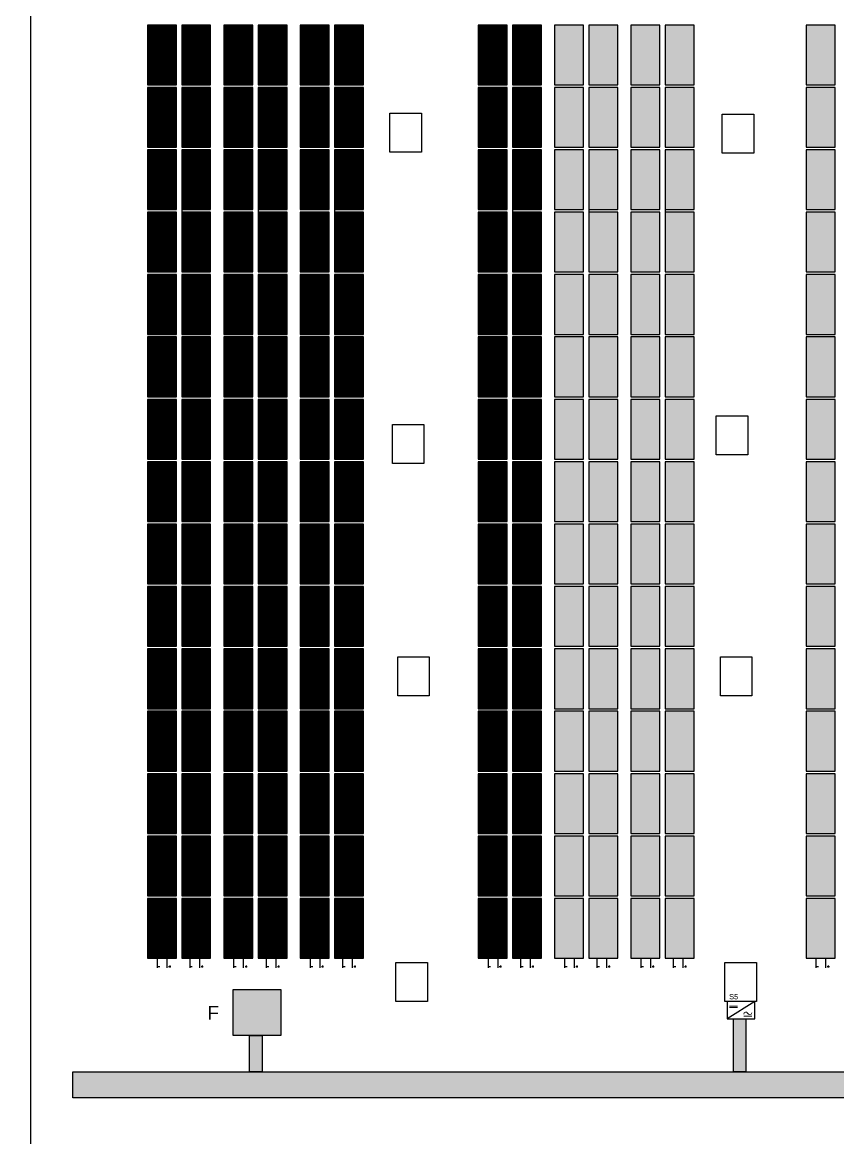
# Model space of a CAD drawing. Header units: inches. Extents: x 38 to 634, y 49 to 167.
# Drawn here: x 297.23 to 328.19, y 100 to 142.36 of the extents above; entities that cross this region are included whole.
import ezdxf

# ---------------------------------------------------------------- set-up
doc = ezdxf.new("R2010")
doc.units = ezdxf.units.IN
doc.header["$MEASUREMENT"] = 0
doc.layers.add('PDF2_Geometry', color=7, linetype='Continuous', true_color=0x2676ba)
doc.styles.get("Standard").update_dxf_attribs({"font": 'arial.ttf'})

msp = doc.modelspace()

# ---------------------------------------------------------------- hatches: boundary and pattern name
at = {"true_color": 0xf26722}
h = msp.add_hatch(dxfattribs=at)
h.set_pattern_fill('GRATE', color=30)
h.paths.add_polyline_path([(303.078, 142.261), (301.978, 142.261), (301.978, 139.991), (303.078, 139.991)])
h.paths.add_polyline_path([(303.078, 139.891), (301.978, 139.891), (301.978, 137.621), (303.078, 137.621)])
h.paths.add_polyline_path([(303.078, 137.521), (301.978, 137.521), (301.978, 135.251), (303.078, 135.251)])
h.paths.add_polyline_path([(303.078, 135.151), (301.978, 135.151), (301.978, 132.881), (303.078, 132.881)])
h.paths.add_polyline_path([(303.078, 132.781), (301.978, 132.781), (301.978, 130.511), (303.078, 130.511)])
h.paths.add_polyline_path([(303.078, 130.411), (301.978, 130.411), (301.978, 128.141), (303.078, 128.141)])
h.paths.add_polyline_path([(303.078, 128.041), (301.978, 128.041), (301.978, 125.771), (303.078, 125.771)])
h.paths.add_polyline_path([(303.078, 125.671), (301.978, 125.671), (301.978, 123.401), (303.078, 123.401)])
h.paths.add_polyline_path([(303.078, 123.301), (301.978, 123.301), (301.978, 121.031), (303.078, 121.031)])
h.paths.add_polyline_path([(303.078, 120.931), (301.978, 120.931), (301.978, 118.661), (303.078, 118.661)])
h.paths.add_polyline_path([(303.078, 118.561), (301.978, 118.561), (301.978, 116.291), (303.078, 116.291)])
h.paths.add_polyline_path([(303.078, 116.191), (301.978, 116.191), (301.978, 113.921), (303.078, 113.921)])
h.paths.add_polyline_path([(303.078, 113.821), (301.978, 113.821), (301.978, 111.551), (303.078, 111.551)])
h.paths.add_polyline_path([(303.078, 111.451), (301.978, 111.451), (301.978, 109.181), (303.078, 109.181)])
h.paths.add_polyline_path([(303.078, 109.081), (301.978, 109.081), (301.978, 106.811), (303.078, 106.811)])
at = {"true_color": 0xa953a0}
h = msp.add_hatch(dxfattribs=at)
h.set_pattern_fill('GRATE', color=215)
h.paths.add_polyline_path([(304.378, 142.261), (303.278, 142.261), (303.278, 139.991), (304.378, 139.991)])
h.paths.add_polyline_path([(304.378, 139.891), (303.278, 139.891), (303.278, 137.621), (304.378, 137.621)])
h.paths.add_polyline_path([(304.378, 137.521), (303.278, 137.521), (303.278, 135.251), (304.378, 135.251)])
h.paths.add_polyline_path([(304.378, 135.151), (303.278, 135.151), (303.278, 132.881), (304.378, 132.881)])
h.paths.add_polyline_path([(304.378, 132.781), (303.278, 132.781), (303.278, 130.511), (304.378, 130.511)])
h.paths.add_polyline_path([(304.378, 130.411), (303.278, 130.411), (303.278, 128.141), (304.378, 128.141)])
h.paths.add_polyline_path([(304.378, 128.041), (303.278, 128.041), (303.278, 125.771), (304.378, 125.771)])
h.paths.add_polyline_path([(304.378, 125.671), (303.278, 125.671), (303.278, 123.401), (304.378, 123.401)])
h.paths.add_polyline_path([(304.378, 123.301), (303.278, 123.301), (303.278, 121.031), (304.378, 121.031)])
h.paths.add_polyline_path([(304.378, 120.931), (303.278, 120.931), (303.278, 118.661), (304.378, 118.661)])
h.paths.add_polyline_path([(304.378, 118.561), (303.278, 118.561), (303.278, 116.291), (304.378, 116.291)])
h.paths.add_polyline_path([(304.378, 116.191), (303.278, 116.191), (303.278, 113.921), (304.378, 113.921)])
h.paths.add_polyline_path([(304.378, 113.821), (303.278, 113.821), (303.278, 111.551), (304.378, 111.551)])
h.paths.add_polyline_path([(304.378, 111.451), (303.278, 111.451), (303.278, 109.181), (304.378, 109.181)])
h.paths.add_polyline_path([(304.378, 109.081), (303.278, 109.081), (303.278, 106.811), (304.378, 106.811)])
at = {"true_color": 0x000000}
h = msp.add_hatch(dxfattribs=at)
h.set_pattern_fill('GRATE', color=18)
h.paths.add_polyline_path([(305.978, 142.261), (304.878, 142.261), (304.878, 139.991), (305.978, 139.991)])
h.paths.add_polyline_path([(305.978, 139.891), (304.878, 139.891), (304.878, 137.621), (305.978, 137.621)])
h.paths.add_polyline_path([(305.978, 137.521), (304.878, 137.521), (304.878, 135.251), (305.978, 135.251)])
h.paths.add_polyline_path([(305.978, 135.151), (304.878, 135.151), (304.878, 132.881), (305.978, 132.881)])
h.paths.add_polyline_path([(305.978, 132.781), (304.878, 132.781), (304.878, 130.511), (305.978, 130.511)])
h.paths.add_polyline_path([(305.978, 130.411), (304.878, 130.411), (304.878, 128.141), (305.978, 128.141)])
h.paths.add_polyline_path([(305.978, 128.041), (304.878, 128.041), (304.878, 125.771), (305.978, 125.771)])
h.paths.add_polyline_path([(305.978, 125.671), (304.878, 125.671), (304.878, 123.401), (305.978, 123.401)])
h.paths.add_polyline_path([(305.978, 123.301), (304.878, 123.301), (304.878, 121.031), (305.978, 121.031)])
h.paths.add_polyline_path([(305.978, 120.931), (304.878, 120.931), (304.878, 118.661), (305.978, 118.661)])
h.paths.add_polyline_path([(305.978, 118.561), (304.878, 118.561), (304.878, 116.291), (305.978, 116.291)])
h.paths.add_polyline_path([(305.978, 116.191), (304.878, 116.191), (304.878, 113.921), (305.978, 113.921)])
h.paths.add_polyline_path([(305.978, 113.821), (304.878, 113.821), (304.878, 111.551), (305.978, 111.551)])
h.paths.add_polyline_path([(305.978, 111.451), (304.878, 111.451), (304.878, 109.181), (305.978, 109.181)])
h.paths.add_polyline_path([(305.978, 109.081), (304.878, 109.081), (304.878, 106.811), (305.978, 106.811)])
at = {"true_color": 0xffffff}
h = msp.add_hatch(dxfattribs=at)
h.set_pattern_fill('GRATE')
h.paths.add_polyline_path([(307.278, 142.261), (306.178, 142.261), (306.178, 139.991), (307.278, 139.991)])
h.paths.add_polyline_path([(307.278, 139.891), (306.178, 139.891), (306.178, 137.621), (307.278, 137.621)])
h.paths.add_polyline_path([(307.278, 137.521), (306.178, 137.521), (306.178, 135.251), (307.278, 135.251)])
h.paths.add_polyline_path([(307.278, 135.151), (306.178, 135.151), (306.178, 132.881), (307.278, 132.881)])
h.paths.add_polyline_path([(307.278, 132.781), (306.178, 132.781), (306.178, 130.511), (307.278, 130.511)])
h.paths.add_polyline_path([(307.278, 130.411), (306.178, 130.411), (306.178, 128.141), (307.278, 128.141)])
h.paths.add_polyline_path([(307.278, 128.041), (306.178, 128.041), (306.178, 125.771), (307.278, 125.771)])
h.paths.add_polyline_path([(307.278, 125.671), (306.178, 125.671), (306.178, 123.401), (307.278, 123.401)])
h.paths.add_polyline_path([(307.278, 123.301), (306.178, 123.301), (306.178, 121.031), (307.278, 121.031)])
h.paths.add_polyline_path([(307.278, 120.931), (306.178, 120.931), (306.178, 118.661), (307.278, 118.661)])
h.paths.add_polyline_path([(307.278, 118.561), (306.178, 118.561), (306.178, 116.291), (307.278, 116.291)])
h.paths.add_polyline_path([(307.278, 116.191), (306.178, 116.191), (306.178, 113.921), (307.278, 113.921)])
h.paths.add_polyline_path([(307.278, 113.821), (306.178, 113.821), (306.178, 111.551), (307.278, 111.551)])
h.paths.add_polyline_path([(307.278, 111.451), (306.178, 111.451), (306.178, 109.181), (307.278, 109.181)])
h.paths.add_polyline_path([(307.278, 109.081), (306.178, 109.081), (306.178, 106.811), (307.278, 106.811)])
at = {"true_color": 0xcecce6}
h = msp.add_hatch(dxfattribs=at)
h.set_pattern_fill('GRATE', color=254)
h.paths.add_polyline_path([(308.878, 142.261), (307.778, 142.261), (307.778, 139.991), (308.878, 139.991)])
h.paths.add_polyline_path([(308.878, 139.891), (307.778, 139.891), (307.778, 137.621), (308.878, 137.621)])
h.paths.add_polyline_path([(308.878, 137.521), (307.778, 137.521), (307.778, 135.251), (308.878, 135.251)])
h.paths.add_polyline_path([(308.878, 135.151), (307.778, 135.151), (307.778, 132.881), (308.878, 132.881)])
h.paths.add_polyline_path([(308.878, 132.781), (307.778, 132.781), (307.778, 130.511), (308.878, 130.511)])
h.paths.add_polyline_path([(308.878, 130.411), (307.778, 130.411), (307.778, 128.141), (308.878, 128.141)])
h.paths.add_polyline_path([(308.878, 128.041), (307.778, 128.041), (307.778, 125.771), (308.878, 125.771)])
h.paths.add_polyline_path([(308.878, 125.671), (307.778, 125.671), (307.778, 123.401), (308.878, 123.401)])
h.paths.add_polyline_path([(308.878, 123.301), (307.778, 123.301), (307.778, 121.031), (308.878, 121.031)])
h.paths.add_polyline_path([(308.878, 120.931), (307.778, 120.931), (307.778, 118.661), (308.878, 118.661)])
h.paths.add_polyline_path([(308.878, 118.561), (307.778, 118.561), (307.778, 116.291), (308.878, 116.291)])
h.paths.add_polyline_path([(308.878, 116.191), (307.778, 116.191), (307.778, 113.921), (308.878, 113.921)])
h.paths.add_polyline_path([(308.878, 113.821), (307.778, 113.821), (307.778, 111.551), (308.878, 111.551)])
h.paths.add_polyline_path([(308.878, 111.451), (307.778, 111.451), (307.778, 109.181), (308.878, 109.181)])
h.paths.add_polyline_path([(308.878, 109.081), (307.778, 109.081), (307.778, 106.811), (308.878, 106.811)])
at = {"true_color": 0x312852}
h = msp.add_hatch(dxfattribs=at)
h.set_pattern_fill('GRATE', color=189)
h.paths.add_polyline_path([(310.178, 142.261), (309.078, 142.261), (309.078, 139.991), (310.178, 139.991)])
h.paths.add_polyline_path([(310.178, 139.891), (309.078, 139.891), (309.078, 137.621), (310.178, 137.621)])
h.paths.add_polyline_path([(310.178, 137.521), (309.078, 137.521), (309.078, 135.251), (310.178, 135.251)])
h.paths.add_polyline_path([(310.178, 135.151), (309.078, 135.151), (309.078, 132.881), (310.178, 132.881)])
h.paths.add_polyline_path([(310.178, 132.781), (309.078, 132.781), (309.078, 130.511), (310.178, 130.511)])
h.paths.add_polyline_path([(310.178, 130.411), (309.078, 130.411), (309.078, 128.141), (310.178, 128.141)])
h.paths.add_polyline_path([(310.178, 128.041), (309.078, 128.041), (309.078, 125.771), (310.178, 125.771)])
h.paths.add_polyline_path([(310.178, 125.671), (309.078, 125.671), (309.078, 123.401), (310.178, 123.401)])
h.paths.add_polyline_path([(310.178, 123.301), (309.078, 123.301), (309.078, 121.031), (310.178, 121.031)])
h.paths.add_polyline_path([(310.178, 120.931), (309.078, 120.931), (309.078, 118.661), (310.178, 118.661)])
h.paths.add_polyline_path([(310.178, 118.561), (309.078, 118.561), (309.078, 116.291), (310.178, 116.291)])
h.paths.add_polyline_path([(310.178, 116.191), (309.078, 116.191), (309.078, 113.921), (310.178, 113.921)])
h.paths.add_polyline_path([(310.178, 113.821), (309.078, 113.821), (309.078, 111.551), (310.178, 111.551)])
h.paths.add_polyline_path([(310.178, 111.451), (309.078, 111.451), (309.078, 109.181), (310.178, 109.181)])
h.paths.add_polyline_path([(310.178, 109.081), (309.078, 109.081), (309.078, 106.811), (310.178, 106.811)])
h = msp.add_hatch()
h.set_pattern_fill('GRATE', color=1)
h.paths.add_polyline_path([(315.636, 142.261), (314.536, 142.261), (314.536, 139.991), (315.636, 139.991)])
h.paths.add_polyline_path([(315.636, 139.891), (314.536, 139.891), (314.536, 137.621), (315.636, 137.621)])
h.paths.add_polyline_path([(315.636, 137.521), (314.536, 137.521), (314.536, 135.251), (315.636, 135.251)])
h.paths.add_polyline_path([(315.636, 135.151), (314.536, 135.151), (314.536, 132.881), (315.636, 132.881)])
h.paths.add_polyline_path([(315.636, 132.781), (314.536, 132.781), (314.536, 130.511), (315.636, 130.511)])
h.paths.add_polyline_path([(315.636, 130.411), (314.536, 130.411), (314.536, 128.141), (315.636, 128.141)])
h.paths.add_polyline_path([(315.636, 128.041), (314.536, 128.041), (314.536, 125.771), (315.636, 125.771)])
h.paths.add_polyline_path([(315.636, 125.671), (314.536, 125.671), (314.536, 123.401), (315.636, 123.401)])
h.paths.add_polyline_path([(315.636, 123.301), (314.536, 123.301), (314.536, 121.031), (315.636, 121.031)])
h.paths.add_polyline_path([(315.636, 120.931), (314.536, 120.931), (314.536, 118.661), (315.636, 118.661)])
h.paths.add_polyline_path([(315.636, 118.561), (314.536, 118.561), (314.536, 116.291), (315.636, 116.291)])
h.paths.add_polyline_path([(315.636, 116.191), (314.536, 116.191), (314.536, 113.921), (315.636, 113.921)])
h.paths.add_polyline_path([(315.636, 113.821), (314.536, 113.821), (314.536, 111.551), (315.636, 111.551)])
h.paths.add_polyline_path([(315.636, 111.451), (314.536, 111.451), (314.536, 109.181), (315.636, 109.181)])
h.paths.add_polyline_path([(315.636, 109.081), (314.536, 109.081), (314.536, 106.811), (315.636, 106.811)])
h = msp.add_hatch()
h.set_pattern_fill('GRATE', color=2)
h.paths.add_polyline_path([(316.936, 142.261), (315.836, 142.261), (315.836, 139.991), (316.936, 139.991)])
h.paths.add_polyline_path([(316.936, 139.891), (315.836, 139.891), (315.836, 137.621), (316.936, 137.621)])
h.paths.add_polyline_path([(316.936, 137.521), (315.836, 137.521), (315.836, 135.251), (316.936, 135.251)])
h.paths.add_polyline_path([(316.936, 135.151), (315.836, 135.151), (315.836, 132.881), (316.936, 132.881)])
h.paths.add_polyline_path([(316.936, 132.781), (315.836, 132.781), (315.836, 130.511), (316.936, 130.511)])
h.paths.add_polyline_path([(316.936, 130.411), (315.836, 130.411), (315.836, 128.141), (316.936, 128.141)])
h.paths.add_polyline_path([(316.936, 128.041), (315.836, 128.041), (315.836, 125.771), (316.936, 125.771)])
h.paths.add_polyline_path([(316.936, 125.671), (315.836, 125.671), (315.836, 123.401), (316.936, 123.401)])
h.paths.add_polyline_path([(316.936, 123.301), (315.836, 123.301), (315.836, 121.031), (316.936, 121.031)])
h.paths.add_polyline_path([(316.936, 120.931), (315.836, 120.931), (315.836, 118.661), (316.936, 118.661)])
h.paths.add_polyline_path([(316.936, 118.561), (315.836, 118.561), (315.836, 116.291), (316.936, 116.291)])
h.paths.add_polyline_path([(316.936, 116.191), (315.836, 116.191), (315.836, 113.921), (316.936, 113.921)])
h.paths.add_polyline_path([(316.936, 113.821), (315.836, 113.821), (315.836, 111.551), (316.936, 111.551)])
h.paths.add_polyline_path([(316.936, 111.451), (315.836, 111.451), (315.836, 109.181), (316.936, 109.181)])
h.paths.add_polyline_path([(316.936, 109.081), (315.836, 109.081), (315.836, 106.811), (316.936, 106.811)])
at = {"true_color": 0x22346e}
h = msp.add_hatch(dxfattribs=at)
h.set_pattern_fill('TRANS', color=159)
h.paths.add_polyline_path([(318.536, 142.261), (317.436, 142.261), (317.436, 139.991), (318.536, 139.991)])
h.paths.add_polyline_path([(318.536, 139.891), (317.436, 139.891), (317.436, 137.621), (318.536, 137.621)])
h.paths.add_polyline_path([(318.536, 137.521), (317.436, 137.521), (317.436, 135.251), (318.536, 135.251)])
h.paths.add_polyline_path([(318.536, 135.151), (317.436, 135.151), (317.436, 132.881), (318.536, 132.881)])
h.paths.add_polyline_path([(318.536, 132.781), (317.436, 132.781), (317.436, 130.511), (318.536, 130.511)])
h.paths.add_polyline_path([(318.536, 130.411), (317.436, 130.411), (317.436, 128.141), (318.536, 128.141)])
h.paths.add_polyline_path([(318.536, 128.041), (317.436, 128.041), (317.436, 125.771), (318.536, 125.771)])
h.paths.add_polyline_path([(318.536, 125.671), (317.436, 125.671), (317.436, 123.401), (318.536, 123.401)])
h.paths.add_polyline_path([(318.536, 123.301), (317.436, 123.301), (317.436, 121.031), (318.536, 121.031)])
h.paths.add_polyline_path([(318.536, 120.931), (317.436, 120.931), (317.436, 118.661), (318.536, 118.661)])
h.paths.add_polyline_path([(318.536, 118.561), (317.436, 118.561), (317.436, 116.291), (318.536, 116.291)])
h.paths.add_polyline_path([(318.536, 116.191), (317.436, 116.191), (317.436, 113.921), (318.536, 113.921)])
h.paths.add_polyline_path([(318.536, 113.821), (317.436, 113.821), (317.436, 111.551), (318.536, 111.551)])
h.paths.add_polyline_path([(318.536, 111.451), (317.436, 111.451), (317.436, 109.181), (318.536, 109.181)])
h.paths.add_polyline_path([(318.536, 109.081), (317.436, 109.081), (317.436, 106.811), (318.536, 106.811)])
h = msp.add_hatch()
h.set_pattern_fill('TRANS', color=4)
h.paths.add_polyline_path([(319.836, 142.261), (318.736, 142.261), (318.736, 139.991), (319.836, 139.991)])
h.paths.add_polyline_path([(319.836, 139.891), (318.736, 139.891), (318.736, 137.621), (319.836, 137.621)])
h.paths.add_polyline_path([(319.836, 137.521), (318.736, 137.521), (318.736, 135.251), (319.836, 135.251)])
h.paths.add_polyline_path([(319.836, 135.151), (318.736, 135.151), (318.736, 132.881), (319.836, 132.881)])
h.paths.add_polyline_path([(319.836, 132.781), (318.736, 132.781), (318.736, 130.511), (319.836, 130.511)])
h.paths.add_polyline_path([(319.836, 130.411), (318.736, 130.411), (318.736, 128.141), (319.836, 128.141)])
h.paths.add_polyline_path([(319.836, 128.041), (318.736, 128.041), (318.736, 125.771), (319.836, 125.771)])
h.paths.add_polyline_path([(319.836, 125.671), (318.736, 125.671), (318.736, 123.401), (319.836, 123.401)])
h.paths.add_polyline_path([(319.836, 123.301), (318.736, 123.301), (318.736, 121.031), (319.836, 121.031)])
h.paths.add_polyline_path([(319.836, 120.931), (318.736, 120.931), (318.736, 118.661), (319.836, 118.661)])
h.paths.add_polyline_path([(319.836, 118.561), (318.736, 118.561), (318.736, 116.291), (319.836, 116.291)])
h.paths.add_polyline_path([(319.836, 116.191), (318.736, 116.191), (318.736, 113.921), (319.836, 113.921)])
h.paths.add_polyline_path([(319.836, 113.821), (318.736, 113.821), (318.736, 111.551), (319.836, 111.551)])
h.paths.add_polyline_path([(319.836, 111.451), (318.736, 111.451), (318.736, 109.181), (319.836, 109.181)])
h.paths.add_polyline_path([(319.836, 109.081), (318.736, 109.081), (318.736, 106.811), (319.836, 106.811)])
at = {"true_color": 0x727430}
h = msp.add_hatch(dxfattribs=at)
h.set_pattern_fill('TRANS', color=67)
h.paths.add_polyline_path([(321.436, 142.261), (320.336, 142.261), (320.336, 139.991), (321.436, 139.991)])
h.paths.add_polyline_path([(321.436, 139.891), (320.336, 139.891), (320.336, 137.621), (321.436, 137.621)])
h.paths.add_polyline_path([(321.436, 137.521), (320.336, 137.521), (320.336, 135.251), (321.436, 135.251)])
h.paths.add_polyline_path([(321.436, 135.151), (320.336, 135.151), (320.336, 132.881), (321.436, 132.881)])
h.paths.add_polyline_path([(321.436, 132.781), (320.336, 132.781), (320.336, 130.511), (321.436, 130.511)])
h.paths.add_polyline_path([(321.436, 130.411), (320.336, 130.411), (320.336, 128.141), (321.436, 128.141)])
h.paths.add_polyline_path([(321.436, 128.041), (320.336, 128.041), (320.336, 125.771), (321.436, 125.771)])
h.paths.add_polyline_path([(321.436, 125.671), (320.336, 125.671), (320.336, 123.401), (321.436, 123.401)])
h.paths.add_polyline_path([(321.436, 123.301), (320.336, 123.301), (320.336, 121.031), (321.436, 121.031)])
h.paths.add_polyline_path([(321.436, 120.931), (320.336, 120.931), (320.336, 118.661), (321.436, 118.661)])
h.paths.add_polyline_path([(321.436, 118.561), (320.336, 118.561), (320.336, 116.291), (321.436, 116.291)])
h.paths.add_polyline_path([(321.436, 116.191), (320.336, 116.191), (320.336, 113.921), (321.436, 113.921)])
h.paths.add_polyline_path([(321.436, 113.821), (320.336, 113.821), (320.336, 111.551), (321.436, 111.551)])
h.paths.add_polyline_path([(321.436, 111.451), (320.336, 111.451), (320.336, 109.181), (321.436, 109.181)])
h.paths.add_polyline_path([(321.436, 109.081), (320.336, 109.081), (320.336, 106.811), (321.436, 106.811)])
at = {"true_color": 0xedee99}
h = msp.add_hatch(dxfattribs=at)
h.set_pattern_fill('TRANS', color=61)
h.paths.add_polyline_path([(322.736, 142.261), (321.636, 142.261), (321.636, 139.991), (322.736, 139.991)])
h.paths.add_polyline_path([(322.736, 139.891), (321.636, 139.891), (321.636, 137.621), (322.736, 137.621)])
h.paths.add_polyline_path([(322.736, 137.521), (321.636, 137.521), (321.636, 135.251), (322.736, 135.251)])
h.paths.add_polyline_path([(322.736, 135.151), (321.636, 135.151), (321.636, 132.881), (322.736, 132.881)])
h.paths.add_polyline_path([(322.736, 132.781), (321.636, 132.781), (321.636, 130.511), (322.736, 130.511)])
h.paths.add_polyline_path([(322.736, 130.411), (321.636, 130.411), (321.636, 128.141), (322.736, 128.141)])
h.paths.add_polyline_path([(322.736, 128.041), (321.636, 128.041), (321.636, 125.771), (322.736, 125.771)])
h.paths.add_polyline_path([(322.736, 125.671), (321.636, 125.671), (321.636, 123.401), (322.736, 123.401)])
h.paths.add_polyline_path([(322.736, 123.301), (321.636, 123.301), (321.636, 121.031), (322.736, 121.031)])
h.paths.add_polyline_path([(322.736, 120.931), (321.636, 120.931), (321.636, 118.661), (322.736, 118.661)])
h.paths.add_polyline_path([(322.736, 118.561), (321.636, 118.561), (321.636, 116.291), (322.736, 116.291)])
h.paths.add_polyline_path([(322.736, 116.191), (321.636, 116.191), (321.636, 113.921), (322.736, 113.921)])
h.paths.add_polyline_path([(322.736, 113.821), (321.636, 113.821), (321.636, 111.551), (322.736, 111.551)])
h.paths.add_polyline_path([(322.736, 111.451), (321.636, 111.451), (321.636, 109.181), (322.736, 109.181)])
h.paths.add_polyline_path([(322.736, 109.081), (321.636, 109.081), (321.636, 106.811), (322.736, 106.811)])
at = {"true_color": 0x6b80a2}
h = msp.add_hatch(dxfattribs=at)
h.set_pattern_fill('TRANS', color=145)
h.paths.add_polyline_path([(328.087, 142.261), (326.987, 142.261), (326.987, 139.991), (328.087, 139.991)])
h.paths.add_polyline_path([(328.087, 139.891), (326.987, 139.891), (326.987, 137.621), (328.087, 137.621)])
h.paths.add_polyline_path([(328.087, 137.521), (326.987, 137.521), (326.987, 135.251), (328.087, 135.251)])
h.paths.add_polyline_path([(328.087, 135.151), (326.987, 135.151), (326.987, 132.881), (328.087, 132.881)])
h.paths.add_polyline_path([(328.087, 132.781), (326.987, 132.781), (326.987, 130.511), (328.087, 130.511)])
h.paths.add_polyline_path([(328.087, 130.411), (326.987, 130.411), (326.987, 128.141), (328.087, 128.141)])
h.paths.add_polyline_path([(328.087, 128.041), (326.987, 128.041), (326.987, 125.771), (328.087, 125.771)])
h.paths.add_polyline_path([(328.087, 125.671), (326.987, 125.671), (326.987, 123.401), (328.087, 123.401)])
h.paths.add_polyline_path([(328.087, 123.301), (326.987, 123.301), (326.987, 121.031), (328.087, 121.031)])
h.paths.add_polyline_path([(328.087, 120.931), (326.987, 120.931), (326.987, 118.661), (328.087, 118.661)])
h.paths.add_polyline_path([(328.087, 118.561), (326.987, 118.561), (326.987, 116.291), (328.087, 116.291)])
h.paths.add_polyline_path([(328.087, 116.191), (326.987, 116.191), (326.987, 113.921), (328.087, 113.921)])
h.paths.add_polyline_path([(328.087, 113.821), (326.987, 113.821), (326.987, 111.551), (328.087, 111.551)])
h.paths.add_polyline_path([(328.087, 111.451), (326.987, 111.451), (326.987, 109.181), (328.087, 109.181)])
h.paths.add_polyline_path([(328.087, 109.081), (326.987, 109.081), (326.987, 106.811), (328.087, 106.811)])
h = msp.add_hatch(color=1)
h.dxf.hatch_style = 1
h.paths.add_polyline_path([(307.043, 103.874), (307.043, 105.621), (305.232, 105.621), (305.232, 103.874)])
h = msp.add_hatch(color=8)
h.dxf.hatch_style = 1
h.paths.add_polyline_path([(324.705, 104.511), (324.225, 104.511), (324.225, 102.499), (324.705, 102.499)])
h = msp.add_hatch(color=8)
h.dxf.hatch_style = 1
h.paths.add_polyline_path([(306.333, 103.874), (305.853, 103.874), (305.853, 102.499), (306.333, 102.499)])
h = msp.add_hatch(color=8)
h.dxf.hatch_style = 1
h.paths.add_polyline_path([(296.536, 102.393), (261.122, 102.333), (261.122, 101.342), (296.536, 101.402)])
h.paths.add_polyline_path([(445.535, 102.499), (299.139, 102.499), (299.139, 101.508), (445.535, 101.508)])

# ---------------------------------------------------------------- linework, layer by layer
for p, q in [((297.536, 154.62), (297.536, 49.896)), ((311.178, 138.915), (312.378, 138.915)), ((311.178, 137.434), (311.178, 138.915)), ((312.378, 138.915), (312.378, 138.634)), ((312.378, 138.634), (312.378, 138.634)), ((312.378, 138.634), (312.378, 137.434)), ((323.806, 138.874), (325.006, 138.874)), ((323.806, 137.394), (323.806, 138.874)), ((325.006, 138.874), (325.006, 138.594)), ((325.006, 138.594), (325.006, 138.594)), ((325.006, 138.594), (325.006, 137.394)), ((312.378, 137.434), (311.178, 137.434)), ((325.006, 137.394), (323.806, 137.394)), ((303.278, 135.251), (303.278, 135.151)), ((306.178, 135.251), (306.178, 135.151)), ((309.078, 135.251), (309.078, 135.151)), ((315.836, 135.251), (315.836, 135.151)), ((318.736, 135.251), (318.736, 135.151)), ((321.636, 135.251), (321.636, 135.151)), ((297.536, 128.543), (297.536, 128.263)), ((297.536, 128.263), (297.536, 128.263)), ((297.536, 128.263), (297.536, 127.063)), ((323.574, 127.42), (324.774, 127.42)), ((323.574, 125.94), (323.574, 127.42)), ((324.774, 127.42), (324.774, 127.14)), ((324.774, 127.14), (324.774, 127.14)), ((324.774, 127.14), (324.774, 125.94)), ((311.278, 127.087), (312.478, 127.087)), ((311.278, 125.607), (311.278, 127.087)), ((312.478, 127.087), (312.478, 126.807)), ((312.478, 126.807), (312.478, 126.807)), ((312.478, 126.807), (312.478, 125.607)), ((324.774, 125.94), (323.574, 125.94)), ((312.478, 125.607), (311.278, 125.607)), ((311.479, 118.264), (312.679, 118.264)), ((311.479, 116.784), (311.479, 118.264)), ((312.679, 118.264), (312.679, 117.984)), ((323.732, 118.264), (324.932, 118.264)), ((323.732, 116.784), (323.732, 118.264)), ((324.932, 118.264), (324.932, 117.984)), ((312.679, 117.984), (312.679, 117.984)), ((312.679, 117.984), (312.679, 116.784)), ((324.932, 117.984), (324.932, 117.984)), ((324.932, 117.984), (324.932, 116.784)), ((312.679, 116.784), (311.479, 116.784)), ((324.932, 116.784), (323.732, 116.784)), ((302.372, 106.502), (302.452, 106.502)), ((302.782, 106.502), (302.862, 106.502)), ((302.822, 106.542), (302.822, 106.462)), ((303.602, 106.502), (303.681, 106.502)), ((304.012, 106.502), (304.091, 106.502)), ((304.051, 106.542), (304.051, 106.462)), ((305.272, 106.502), (305.352, 106.502)), ((305.682, 106.502), (305.762, 106.502)), ((305.722, 106.542), (305.722, 106.462)), ((306.502, 106.502), (306.581, 106.502)), ((306.912, 106.502), (306.991, 106.502)), ((306.951, 106.542), (306.951, 106.462)), ((308.172, 106.502), (308.252, 106.502)), ((308.582, 106.502), (308.662, 106.502)), ((308.622, 106.542), (308.622, 106.462)), ((309.402, 106.502), (309.481, 106.502)), ((309.812, 106.502), (309.891, 106.502)), ((309.851, 106.542), (309.851, 106.462)), ((311.414, 106.651), (312.614, 106.651)), ((311.414, 105.171), (311.414, 106.651)), ((312.614, 106.651), (312.614, 106.371)), ((312.614, 106.371), (312.614, 106.371)), ((312.614, 106.371), (312.614, 105.171)), ((314.929, 106.502), (315.009, 106.502)), ((315.339, 106.502), (315.419, 106.502)), ((315.379, 106.542), (315.379, 106.462)), ((316.159, 106.502), (316.239, 106.502)), ((316.569, 106.502), (316.649, 106.502)), ((316.609, 106.542), (316.609, 106.462)), ((317.829, 106.502), (317.909, 106.502)), ((318.239, 106.502), (318.319, 106.502)), ((318.279, 106.542), (318.279, 106.462)), ((319.059, 106.502), (319.139, 106.502)), ((319.469, 106.502), (319.549, 106.502)), ((319.509, 106.542), (319.509, 106.462)), ((320.729, 106.502), (320.809, 106.502)), ((321.139, 106.502), (321.219, 106.502)), ((321.179, 106.542), (321.179, 106.462)), ((321.959, 106.502), (322.039, 106.502)), ((322.369, 106.502), (322.449, 106.502)), ((322.409, 106.542), (322.409, 106.462)), ((323.903, 106.651), (325.103, 106.651)), ((323.903, 105.171), (323.903, 106.651)), ((325.103, 106.651), (325.103, 106.371)), ((325.103, 106.371), (325.103, 106.371)), ((325.103, 106.371), (325.103, 105.171)), ((327.38, 106.502), (327.46, 106.502)), ((327.79, 106.502), (327.87, 106.502)), ((327.83, 106.542), (327.83, 106.462)), ((312.614, 105.171), (311.414, 105.171)), ((325.103, 105.171), (323.903, 105.171)), ((325.037, 105.171), (323.987, 104.511))]:
    msp.add_line(p, q)
at = {"color": 1}
for p, q in [((302.364, 106.446), (302.364, 106.811)), ((303.594, 106.446), (303.594, 106.811)), ((305.264, 106.446), (305.264, 106.811)), ((306.494, 106.446), (306.494, 106.811)), ((308.164, 106.446), (308.164, 106.811)), ((309.394, 106.446), (309.394, 106.811)), ((314.922, 106.446), (314.922, 106.811)), ((316.151, 106.446), (316.151, 106.811)), ((317.822, 106.446), (317.822, 106.811)), ((319.051, 106.446), (319.051, 106.811)), ((320.722, 106.446), (320.722, 106.811)), ((321.951, 106.446), (321.951, 106.811)), ((327.373, 106.446), (327.373, 106.811))]:
    msp.add_line(p, q, dxfattribs=at)
at = {"color": 5}
for p, q in [((302.731, 106.446), (302.731, 106.811)), ((303.961, 106.446), (303.961, 106.811)), ((305.631, 106.446), (305.631, 106.811)), ((306.861, 106.446), (306.861, 106.811)), ((308.531, 106.446), (308.531, 106.811)), ((309.761, 106.446), (309.761, 106.811)), ((315.289, 106.446), (315.289, 106.811)), ((316.518, 106.446), (316.518, 106.811)), ((318.189, 106.446), (318.189, 106.811)), ((319.418, 106.446), (319.418, 106.811)), ((321.089, 106.446), (321.089, 106.811)), ((322.318, 106.446), (322.318, 106.811)), ((327.74, 106.446), (327.74, 106.811))]:
    msp.add_line(p, q, dxfattribs=at)
for points in [[(301.978, 139.991), (303.078, 139.991), (303.078, 142.261), (301.978, 142.261)], [(303.278, 139.991), (304.378, 139.991), (304.378, 142.261), (303.278, 142.261)], [(304.878, 139.991), (305.978, 139.991), (305.978, 142.261), (304.878, 142.261)], [(306.178, 139.991), (307.278, 139.991), (307.278, 142.261), (306.178, 142.261)], [(307.778, 139.991), (308.878, 139.991), (308.878, 142.261), (307.778, 142.261)], [(309.078, 139.991), (310.178, 139.991), (310.178, 142.261), (309.078, 142.261)], [(314.536, 139.991), (315.636, 139.991), (315.636, 142.261), (314.536, 142.261)], [(315.836, 139.991), (316.936, 139.991), (316.936, 142.261), (315.836, 142.261)], [(317.436, 139.991), (318.536, 139.991), (318.536, 142.261), (317.436, 142.261)], [(318.736, 139.991), (319.836, 139.991), (319.836, 142.261), (318.736, 142.261)], [(320.336, 139.991), (321.436, 139.991), (321.436, 142.261), (320.336, 142.261)], [(321.636, 139.991), (322.736, 139.991), (322.736, 142.261), (321.636, 142.261)], [(326.987, 139.991), (328.087, 139.991), (328.087, 142.261), (326.987, 142.261)], [(301.978, 137.621), (303.078, 137.621), (303.078, 139.891), (301.978, 139.891)], [(303.278, 137.621), (304.378, 137.621), (304.378, 139.891), (303.278, 139.891)], [(304.878, 137.621), (305.978, 137.621), (305.978, 139.891), (304.878, 139.891)], [(306.178, 137.621), (307.278, 137.621), (307.278, 139.891), (306.178, 139.891)], [(307.778, 137.621), (308.878, 137.621), (308.878, 139.891), (307.778, 139.891)], [(309.078, 137.621), (310.178, 137.621), (310.178, 139.891), (309.078, 139.891)], [(314.536, 137.621), (315.636, 137.621), (315.636, 139.891), (314.536, 139.891)], [(315.836, 137.621), (316.936, 137.621), (316.936, 139.891), (315.836, 139.891)], [(317.436, 137.621), (318.536, 137.621), (318.536, 139.891), (317.436, 139.891)], [(318.736, 137.621), (319.836, 137.621), (319.836, 139.891), (318.736, 139.891)], [(320.336, 137.621), (321.436, 137.621), (321.436, 139.891), (320.336, 139.891)], [(321.636, 137.621), (322.736, 137.621), (322.736, 139.891), (321.636, 139.891)], [(326.987, 137.621), (328.087, 137.621), (328.087, 139.891), (326.987, 139.891)], [(301.978, 135.251), (303.078, 135.251), (303.078, 137.521), (301.978, 137.521)], [(303.278, 135.251), (304.378, 135.251), (304.378, 137.521), (303.278, 137.521)], [(304.878, 135.251), (305.978, 135.251), (305.978, 137.521), (304.878, 137.521)], [(306.178, 135.251), (307.278, 135.251), (307.278, 137.521), (306.178, 137.521)], [(307.778, 135.251), (308.878, 135.251), (308.878, 137.521), (307.778, 137.521)], [(309.078, 135.251), (310.178, 135.251), (310.178, 137.521), (309.078, 137.521)], [(314.536, 135.251), (315.636, 135.251), (315.636, 137.521), (314.536, 137.521)], [(315.836, 135.251), (316.936, 135.251), (316.936, 137.521), (315.836, 137.521)], [(317.436, 135.251), (318.536, 135.251), (318.536, 137.521), (317.436, 137.521)], [(318.736, 135.251), (319.836, 135.251), (319.836, 137.521), (318.736, 137.521)], [(320.336, 135.251), (321.436, 135.251), (321.436, 137.521), (320.336, 137.521)], [(321.636, 135.251), (322.736, 135.251), (322.736, 137.521), (321.636, 137.521)], [(326.987, 135.251), (328.087, 135.251), (328.087, 137.521), (326.987, 137.521)], [(301.978, 132.881), (303.078, 132.881), (303.078, 135.151), (301.978, 135.151)], [(303.278, 132.881), (304.378, 132.881), (304.378, 135.151), (303.278, 135.151)], [(304.878, 132.881), (305.978, 132.881), (305.978, 135.151), (304.878, 135.151)], [(306.178, 132.881), (307.278, 132.881), (307.278, 135.151), (306.178, 135.151)], [(307.778, 132.881), (308.878, 132.881), (308.878, 135.151), (307.778, 135.151)], [(309.078, 132.881), (310.178, 132.881), (310.178, 135.151), (309.078, 135.151)], [(314.536, 132.881), (315.636, 132.881), (315.636, 135.151), (314.536, 135.151)], [(315.836, 132.881), (316.936, 132.881), (316.936, 135.151), (315.836, 135.151)], [(317.436, 132.881), (318.536, 132.881), (318.536, 135.151), (317.436, 135.151)], [(318.736, 132.881), (319.836, 132.881), (319.836, 135.151), (318.736, 135.151)], [(320.336, 132.881), (321.436, 132.881), (321.436, 135.151), (320.336, 135.151)], [(321.636, 132.881), (322.736, 132.881), (322.736, 135.151), (321.636, 135.151)], [(326.987, 132.881), (328.087, 132.881), (328.087, 135.151), (326.987, 135.151)], [(301.978, 130.511), (303.078, 130.511), (303.078, 132.781), (301.978, 132.781)], [(303.278, 130.511), (304.378, 130.511), (304.378, 132.781), (303.278, 132.781)], [(304.878, 130.511), (305.978, 130.511), (305.978, 132.781), (304.878, 132.781)], [(306.178, 130.511), (307.278, 130.511), (307.278, 132.781), (306.178, 132.781)], [(307.778, 130.511), (308.878, 130.511), (308.878, 132.781), (307.778, 132.781)], [(309.078, 130.511), (310.178, 130.511), (310.178, 132.781), (309.078, 132.781)], [(314.536, 130.511), (315.636, 130.511), (315.636, 132.781), (314.536, 132.781)], [(315.836, 130.511), (316.936, 130.511), (316.936, 132.781), (315.836, 132.781)], [(317.436, 130.511), (318.536, 130.511), (318.536, 132.781), (317.436, 132.781)], [(318.736, 130.511), (319.836, 130.511), (319.836, 132.781), (318.736, 132.781)], [(320.336, 130.511), (321.436, 130.511), (321.436, 132.781), (320.336, 132.781)], [(321.636, 130.511), (322.736, 130.511), (322.736, 132.781), (321.636, 132.781)], [(326.987, 130.511), (328.087, 130.511), (328.087, 132.781), (326.987, 132.781)], [(301.978, 128.141), (303.078, 128.141), (303.078, 130.411), (301.978, 130.411)], [(303.278, 128.141), (304.378, 128.141), (304.378, 130.411), (303.278, 130.411)], [(304.878, 128.141), (305.978, 128.141), (305.978, 130.411), (304.878, 130.411)], [(306.178, 128.141), (307.278, 128.141), (307.278, 130.411), (306.178, 130.411)], [(307.778, 128.141), (308.878, 128.141), (308.878, 130.411), (307.778, 130.411)], [(309.078, 128.141), (310.178, 128.141), (310.178, 130.411), (309.078, 130.411)], [(314.536, 128.141), (315.636, 128.141), (315.636, 130.411), (314.536, 130.411)], [(315.836, 128.141), (316.936, 128.141), (316.936, 130.411), (315.836, 130.411)], [(317.436, 128.141), (318.536, 128.141), (318.536, 130.411), (317.436, 130.411)], [(318.736, 128.141), (319.836, 128.141), (319.836, 130.411), (318.736, 130.411)], [(320.336, 128.141), (321.436, 128.141), (321.436, 130.411), (320.336, 130.411)], [(321.636, 128.141), (322.736, 128.141), (322.736, 130.411), (321.636, 130.411)], [(326.987, 128.141), (328.087, 128.141), (328.087, 130.411), (326.987, 130.411)], [(301.978, 125.771), (303.078, 125.771), (303.078, 128.041), (301.978, 128.041)], [(303.278, 125.771), (304.378, 125.771), (304.378, 128.041), (303.278, 128.041)], [(304.878, 125.771), (305.978, 125.771), (305.978, 128.041), (304.878, 128.041)], [(306.178, 125.771), (307.278, 125.771), (307.278, 128.041), (306.178, 128.041)], [(307.778, 125.771), (308.878, 125.771), (308.878, 128.041), (307.778, 128.041)], [(309.078, 125.771), (310.178, 125.771), (310.178, 128.041), (309.078, 128.041)], [(314.536, 125.771), (315.636, 125.771), (315.636, 128.041), (314.536, 128.041)], [(315.836, 125.771), (316.936, 125.771), (316.936, 128.041), (315.836, 128.041)], [(317.436, 125.771), (318.536, 125.771), (318.536, 128.041), (317.436, 128.041)], [(318.736, 125.771), (319.836, 125.771), (319.836, 128.041), (318.736, 128.041)], [(320.336, 125.771), (321.436, 125.771), (321.436, 128.041), (320.336, 128.041)], [(321.636, 125.771), (322.736, 125.771), (322.736, 128.041), (321.636, 128.041)], [(326.987, 125.771), (328.087, 125.771), (328.087, 128.041), (326.987, 128.041)], [(301.978, 123.401), (303.078, 123.401), (303.078, 125.671), (301.978, 125.671)], [(303.278, 123.401), (304.378, 123.401), (304.378, 125.671), (303.278, 125.671)], [(304.878, 123.401), (305.978, 123.401), (305.978, 125.671), (304.878, 125.671)], [(306.178, 123.401), (307.278, 123.401), (307.278, 125.671), (306.178, 125.671)], [(307.778, 123.401), (308.878, 123.401), (308.878, 125.671), (307.778, 125.671)], [(309.078, 123.401), (310.178, 123.401), (310.178, 125.671), (309.078, 125.671)], [(314.536, 123.401), (315.636, 123.401), (315.636, 125.671), (314.536, 125.671)], [(315.836, 123.401), (316.936, 123.401), (316.936, 125.671), (315.836, 125.671)], [(317.436, 123.401), (318.536, 123.401), (318.536, 125.671), (317.436, 125.671)], [(318.736, 123.401), (319.836, 123.401), (319.836, 125.671), (318.736, 125.671)], [(320.336, 123.401), (321.436, 123.401), (321.436, 125.671), (320.336, 125.671)], [(321.636, 123.401), (322.736, 123.401), (322.736, 125.671), (321.636, 125.671)], [(326.987, 123.401), (328.087, 123.401), (328.087, 125.671), (326.987, 125.671)], [(301.978, 121.031), (303.078, 121.031), (303.078, 123.301), (301.978, 123.301)], [(303.278, 121.031), (304.378, 121.031), (304.378, 123.301), (303.278, 123.301)], [(304.878, 121.031), (305.978, 121.031), (305.978, 123.301), (304.878, 123.301)], [(306.178, 121.031), (307.278, 121.031), (307.278, 123.301), (306.178, 123.301)], [(307.778, 121.031), (308.878, 121.031), (308.878, 123.301), (307.778, 123.301)], [(309.078, 121.031), (310.178, 121.031), (310.178, 123.301), (309.078, 123.301)], [(314.536, 121.031), (315.636, 121.031), (315.636, 123.301), (314.536, 123.301)], [(315.836, 121.031), (316.936, 121.031), (316.936, 123.301), (315.836, 123.301)], [(317.436, 121.031), (318.536, 121.031), (318.536, 123.301), (317.436, 123.301)], [(318.736, 121.031), (319.836, 121.031), (319.836, 123.301), (318.736, 123.301)], [(320.336, 121.031), (321.436, 121.031), (321.436, 123.301), (320.336, 123.301)], [(321.636, 121.031), (322.736, 121.031), (322.736, 123.301), (321.636, 123.301)], [(326.987, 121.031), (328.087, 121.031), (328.087, 123.301), (326.987, 123.301)], [(301.978, 118.661), (303.078, 118.661), (303.078, 120.931), (301.978, 120.931)], [(303.278, 118.661), (304.378, 118.661), (304.378, 120.931), (303.278, 120.931)], [(304.878, 118.661), (305.978, 118.661), (305.978, 120.931), (304.878, 120.931)], [(306.178, 118.661), (307.278, 118.661), (307.278, 120.931), (306.178, 120.931)], [(307.778, 118.661), (308.878, 118.661), (308.878, 120.931), (307.778, 120.931)], [(309.078, 118.661), (310.178, 118.661), (310.178, 120.931), (309.078, 120.931)], [(314.536, 118.661), (315.636, 118.661), (315.636, 120.931), (314.536, 120.931)], [(315.836, 118.661), (316.936, 118.661), (316.936, 120.931), (315.836, 120.931)], [(317.436, 118.661), (318.536, 118.661), (318.536, 120.931), (317.436, 120.931)], [(318.736, 118.661), (319.836, 118.661), (319.836, 120.931), (318.736, 120.931)], [(320.336, 118.661), (321.436, 118.661), (321.436, 120.931), (320.336, 120.931)], [(321.636, 118.661), (322.736, 118.661), (322.736, 120.931), (321.636, 120.931)], [(326.987, 118.661), (328.087, 118.661), (328.087, 120.931), (326.987, 120.931)], [(301.978, 116.291), (303.078, 116.291), (303.078, 118.561), (301.978, 118.561)], [(303.278, 116.291), (304.378, 116.291), (304.378, 118.561), (303.278, 118.561)], [(304.878, 116.291), (305.978, 116.291), (305.978, 118.561), (304.878, 118.561)], [(306.178, 116.291), (307.278, 116.291), (307.278, 118.561), (306.178, 118.561)], [(307.778, 116.291), (308.878, 116.291), (308.878, 118.561), (307.778, 118.561)], [(309.078, 116.291), (310.178, 116.291), (310.178, 118.561), (309.078, 118.561)], [(314.536, 116.291), (315.636, 116.291), (315.636, 118.561), (314.536, 118.561)], [(315.836, 116.291), (316.936, 116.291), (316.936, 118.561), (315.836, 118.561)], [(317.436, 116.291), (318.536, 116.291), (318.536, 118.561), (317.436, 118.561)], [(318.736, 116.291), (319.836, 116.291), (319.836, 118.561), (318.736, 118.561)], [(320.336, 116.291), (321.436, 116.291), (321.436, 118.561), (320.336, 118.561)], [(321.636, 116.291), (322.736, 116.291), (322.736, 118.561), (321.636, 118.561)], [(326.987, 116.291), (328.087, 116.291), (328.087, 118.561), (326.987, 118.561)], [(301.978, 113.921), (303.078, 113.921), (303.078, 116.191), (301.978, 116.191)], [(303.278, 113.921), (304.378, 113.921), (304.378, 116.191), (303.278, 116.191)], [(304.878, 113.921), (305.978, 113.921), (305.978, 116.191), (304.878, 116.191)], [(306.178, 113.921), (307.278, 113.921), (307.278, 116.191), (306.178, 116.191)], [(307.778, 113.921), (308.878, 113.921), (308.878, 116.191), (307.778, 116.191)], [(309.078, 113.921), (310.178, 113.921), (310.178, 116.191), (309.078, 116.191)], [(314.536, 113.921), (315.636, 113.921), (315.636, 116.191), (314.536, 116.191)], [(315.836, 113.921), (316.936, 113.921), (316.936, 116.191), (315.836, 116.191)], [(317.436, 113.921), (318.536, 113.921), (318.536, 116.191), (317.436, 116.191)], [(318.736, 113.921), (319.836, 113.921), (319.836, 116.191), (318.736, 116.191)], [(320.336, 113.921), (321.436, 113.921), (321.436, 116.191), (320.336, 116.191)], [(321.636, 113.921), (322.736, 113.921), (322.736, 116.191), (321.636, 116.191)], [(326.987, 113.921), (328.087, 113.921), (328.087, 116.191), (326.987, 116.191)], [(301.978, 111.551), (303.078, 111.551), (303.078, 113.821), (301.978, 113.821)], [(303.278, 111.551), (304.378, 111.551), (304.378, 113.821), (303.278, 113.821)], [(304.878, 111.551), (305.978, 111.551), (305.978, 113.821), (304.878, 113.821)], [(306.178, 111.551), (307.278, 111.551), (307.278, 113.821), (306.178, 113.821)], [(307.778, 111.551), (308.878, 111.551), (308.878, 113.821), (307.778, 113.821)], [(309.078, 111.551), (310.178, 111.551), (310.178, 113.821), (309.078, 113.821)], [(314.536, 111.551), (315.636, 111.551), (315.636, 113.821), (314.536, 113.821)], [(315.836, 111.551), (316.936, 111.551), (316.936, 113.821), (315.836, 113.821)], [(317.436, 111.551), (318.536, 111.551), (318.536, 113.821), (317.436, 113.821)], [(318.736, 111.551), (319.836, 111.551), (319.836, 113.821), (318.736, 113.821)], [(320.336, 111.551), (321.436, 111.551), (321.436, 113.821), (320.336, 113.821)], [(321.636, 111.551), (322.736, 111.551), (322.736, 113.821), (321.636, 113.821)], [(326.987, 111.551), (328.087, 111.551), (328.087, 113.821), (326.987, 113.821)], [(301.978, 109.181), (303.078, 109.181), (303.078, 111.451), (301.978, 111.451)], [(303.278, 109.181), (304.378, 109.181), (304.378, 111.451), (303.278, 111.451)], [(304.878, 109.181), (305.978, 109.181), (305.978, 111.451), (304.878, 111.451)], [(306.178, 109.181), (307.278, 109.181), (307.278, 111.451), (306.178, 111.451)], [(307.778, 109.181), (308.878, 109.181), (308.878, 111.451), (307.778, 111.451)], [(309.078, 109.181), (310.178, 109.181), (310.178, 111.451), (309.078, 111.451)], [(314.536, 109.181), (315.636, 109.181), (315.636, 111.451), (314.536, 111.451)], [(315.836, 109.181), (316.936, 109.181), (316.936, 111.451), (315.836, 111.451)], [(317.436, 109.181), (318.536, 109.181), (318.536, 111.451), (317.436, 111.451)], [(318.736, 109.181), (319.836, 109.181), (319.836, 111.451), (318.736, 111.451)], [(320.336, 109.181), (321.436, 109.181), (321.436, 111.451), (320.336, 111.451)], [(321.636, 109.181), (322.736, 109.181), (322.736, 111.451), (321.636, 111.451)], [(326.987, 109.181), (328.087, 109.181), (328.087, 111.451), (326.987, 111.451)], [(301.978, 106.811), (303.078, 106.811), (303.078, 109.081), (301.978, 109.081)], [(303.278, 106.811), (304.378, 106.811), (304.378, 109.081), (303.278, 109.081)], [(304.878, 106.811), (305.978, 106.811), (305.978, 109.081), (304.878, 109.081)], [(304.878, 106.811), (305.978, 106.811), (305.978, 109.081), (304.878, 109.081)], [(306.178, 106.811), (307.278, 106.811), (307.278, 109.081), (306.178, 109.081)], [(307.778, 106.811), (308.878, 106.811), (308.878, 109.081), (307.778, 109.081)], [(309.078, 106.811), (310.178, 106.811), (310.178, 109.081), (309.078, 109.081)], [(314.536, 106.811), (315.636, 106.811), (315.636, 109.081), (314.536, 109.081)], [(315.836, 106.811), (316.936, 106.811), (316.936, 109.081), (315.836, 109.081)], [(317.436, 106.811), (318.536, 106.811), (318.536, 109.081), (317.436, 109.081)], [(317.436, 106.811), (318.536, 106.811), (318.536, 109.081), (317.436, 109.081)], [(318.736, 106.811), (319.836, 106.811), (319.836, 109.081), (318.736, 109.081)], [(320.336, 106.811), (321.436, 106.811), (321.436, 109.081), (320.336, 109.081)], [(321.636, 106.811), (322.736, 106.811), (322.736, 109.081), (321.636, 109.081)], [(326.987, 106.811), (328.087, 106.811), (328.087, 109.081), (326.987, 109.081)], [(305.232, 105.621), (307.043, 105.621), (307.043, 103.874), (305.232, 103.874)], [(323.987, 104.511), (325.037, 104.511), (325.037, 105.171), (323.987, 105.171)], [(324.225, 104.511), (324.705, 104.511), (324.705, 102.499), (324.225, 102.499)], [(305.853, 103.874), (306.333, 103.874), (306.333, 102.499), (305.853, 102.499)], [(299.139, 102.499), (445.535, 102.499), (445.535, 101.508), (299.139, 101.508)]]:
    msp.add_lwpolyline(points, close=True)
at = {"layer": 'PDF2_Geometry', "color": 7, "lineweight": 0}
for points in [[(324.078, 104.995), (324.387, 104.995)], [(324.078, 104.946), (324.387, 104.946)], [(324.619, 104.615), (324.929, 104.615)]]:
    msp.add_lwpolyline(points, dxfattribs=at)
msp.add_lwpolyline([(324.619, 104.693, -0.81134), (324.768, 104.721, 0.653005), (324.929, 104.733)], format="xyb", dxfattribs=at)

# ---------------------------------------------------------------- texts
at = {"color": 5, "attachment_point": 1}
for s, width, gutter_width, heights, insert, char_height in [('{\\C256;S5}', 2.27344, 1, [0], (324.065, 105.452), 0.2), ('{\\C256;F}', 5.94777, 2.616, [0.541], (304.25, 105), 0.5232)]:
    msp.add_mtext_dynamic_manual_height_columns(s, width=width, gutter_width=gutter_width, heights=heights, dxfattribs=dict(at, insert=insert, char_height=char_height))

doc.saveas('drawing.dxf')
